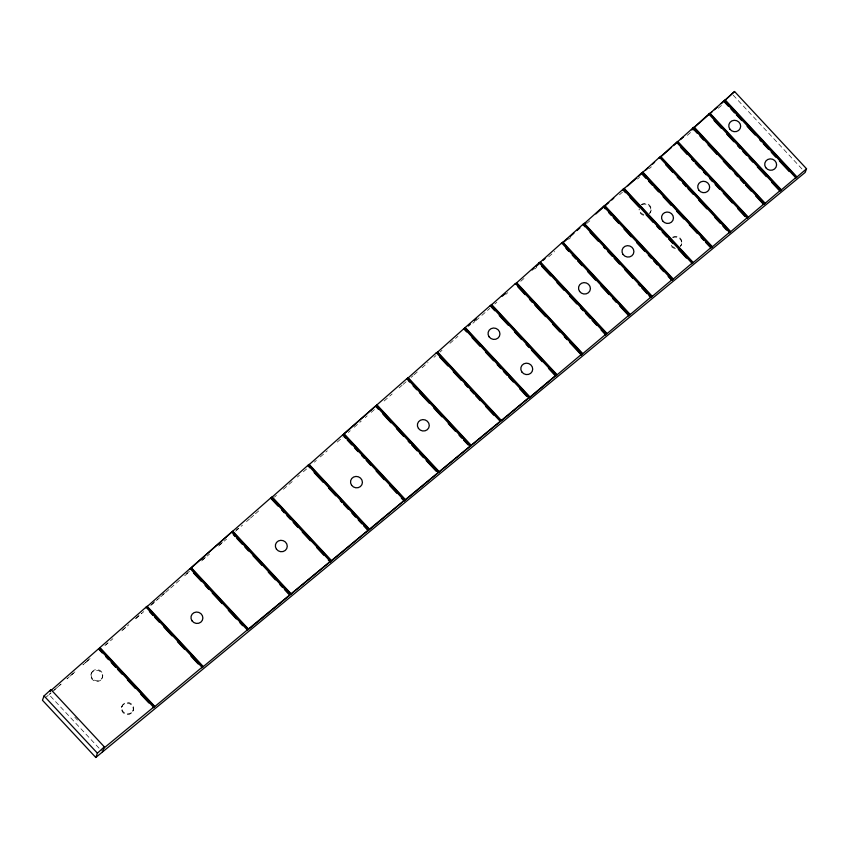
<?xml version="1.0" encoding="UTF-8"?>
<svg xmlns="http://www.w3.org/2000/svg" width="849" height="849" viewBox="0 0 849 849"><rect width="100%" height="100%" fill="white"/><g stroke="black" fill="none" stroke-linecap="round" stroke-linejoin="round"><path stroke-width="0.64" stroke-dasharray="4.25 3.18" d="M90.949 674.371L91.225 673.639M91.331 673.331L91.607 672.61M102.05 678.457A5.943 5.625 20.5 0 0 96.149 670.243A5.943 5.625 20.5 0 0 91.872 678.988A5.943 5.625 20.5 0 0 102.05 678.457L102.315 677.725M102.432 677.417L102.697 676.695M121.959 706.315L122.224 705.583M121.577 707.355L121.842 706.633M132.773 711.473A5.996 5.678 20.5 0 0 126.83 703.184A5.996 5.678 20.5 0 0 122.5 712.014A5.996 5.678 20.5 0 0 132.773 711.473L133.049 710.751A5.996 5.678 20.5 0 0 127.095 702.463A5.996 5.678 20.5 0 0 122.765 711.292A5.996 5.678 20.5 0 0 133.049 710.751M133.155 710.433L133.431 709.7M650.419 212.388L650.695 211.656M650.801 211.337L651.077 210.616M681.524 244.3L681.789 243.578M681.142 245.35L681.407 244.618M49.04 694.631L51.036 692.88L49.04 694.631L101.551 750.856M85.898 662.231L82.905 664.863L90.928 657.933M86.895 661.36L90.875 657.858M105.817 644.72L107.812 642.969M122.744 629.841L125.737 627.209M135.691 618.454L141.666 613.201M151.631 604.446L157.606 599.192M162.583 594.82L164.579 593.069M186.493 573.797L189.476 571.175M202.423 559.788L205.416 557.167M219.36 544.909L222.342 542.278M236.287 530.02L238.282 528.269M104.894 645.696L112.875 638.703M121.853 630.839L128.825 624.715M135.808 618.603L143.789 611.609M150.772 605.496L159.75 597.632M160.748 596.751L164.727 593.26M165.725 592.39L169.715 588.888M170.713 588.017L180.688 579.273M184.679 575.781L189.667 571.409M201.638 560.924L209.607 553.941M218.586 546.066L226.566 539.083M235.544 531.219L242.527 525.096M246.507 521.604L249.5 518.983M250.497 518.102L254.488 514.611M255.485 513.741L259.476 510.238M274.439 497.132L276.434 495.381M283.407 489.268L292.385 481.404M297.373 477.032L299.368 475.281M303.358 471.789L307.349 468.298M314.332 462.174L316.327 460.434M320.317 456.932L327.289 450.819M337.265 442.074L343.251 436.832M348.239 432.47L350.234 430.719M354.224 427.227L361.207 421.104M365.187 417.612L367.182 415.861M371.172 412.37L375.162 408.868M384.141 401.004L392.121 394.01M399.104 387.897L402.097 385.276M403.095 384.406L406.077 381.785M411.065 377.412L413.06 375.661M414.057 374.791L418.048 371.289M422.038 367.797L428.023 362.555M434.009 357.312L436.004 355.561M439.994 352.07L441.989 350.319M449.959 343.325L457.94 336.342M472.904 323.236L474.899 321.484M475.896 320.614L480.884 316.242M481.882 315.361L489.852 308.378M494.84 304.006L496.835 302.255M505.813 294.391L507.808 292.64M520.777 281.284L524.767 277.793M534.732 269.048L536.727 267.297M548.698 256.812L554.684 251.569M568.639 239.333L570.634 237.593M586.595 223.605L590.586 220.114M619.505 194.771L622.497 192.15M637.461 179.043L639.456 177.292M649.421 168.558L651.416 166.807M687.319 135.341L693.304 130.099M718.243 108.258L722.234 104.756M46.249 696.997L48.16 695.384M733.196 95.152L804.29 171.434M74.818 717.193L77.524 720.111M672.886 237.062A5.996 5.678 20.5 0 1 680.038 246.38M674.605 247.547A5.996 5.678 20.5 0 1 670.402 243.822M641.239 204.736A5.996 5.678 20.5 0 1 649.655 205.352A5.996 5.678 20.5 0 1 649.326 213.417M643.882 214.574A5.996 5.678 20.5 0 1 639.329 208.642M641.897 204.821A5.996 5.678 20.5 0 1 649.825 213.332M643.616 215.306A5.996 5.678 20.5 0 1 639.053 209.363M672.62 237.784A5.996 5.678 20.5 0 1 680.548 246.295M675.486 248.46A5.996 5.678 20.5 0 1 670.137 244.544M61.001 684.124L52.033 691.999L61.011 684.145M74.935 671.867L66.975 678.871L74.977 671.909M92.626 678.85L91.925 677.948A5.943 5.625 20.5 0 1 96.425 669.511A5.943 5.625 20.5 0 1 102.474 677.385A5.943 5.625 20.5 0 1 92.626 678.85"/><path stroke-width="1.27" d="M102.4 751.885L104.321 746.844L50.961 689.59L44.063 695.925L42.45 700.234L95.799 757.488L805.192 172.4L806.55 168.771L734.555 91.512L723.804 101.328L724.017 100.744L795.725 177.696L795.502 178.279L806.55 168.771M50.218 691.585L50.961 689.59M98.664 649.082L98.877 648.498L153.573 707.196L153.361 707.779L202.03 667.272L146.028 607.173L99.949 647.564L98.664 649.082L102.251 652.934M146.028 607.173L145.805 607.746L190.112 568.522L247.335 629.926L247.123 630.51L330.335 561.422L330.123 562.006L328.319 560.075M95.799 757.488L97.412 753.18L104.321 746.844M190.112 568.522L189.9 569.095L231.681 532.079L290.05 594.725L248.428 629.003L191.184 567.578L270.98 497.716L270.757 498.299L277.952 506.025M202.03 667.272L201.807 667.845L247.335 629.926M270.757 498.299L308.028 465.252L368.455 530.105L331.481 560.552L271.998 496.729M309.609 467.767L308.028 465.252M247.08 630.467L247.303 629.884M307.805 465.836L342.964 434.646L404.357 500.517L404.071 501.027L470.07 446.203L407 378.527L376.967 404.846L375.683 406.363L378.389 409.271M345.447 438.126L342.964 434.646M342.741 435.219L375.895 405.78L438.19 472.628L405.44 499.594L343.972 433.637L375.895 405.78L375.683 406.363M330.123 562.006L368.392 530.041L368.179 530.625L363.669 525.786M409.483 382.008L407 378.527M406.788 379.11L436.375 352.791L500.337 421.422L439.283 471.704L376.967 404.846M368.179 530.625L404.283 500.443L369.538 529.182L309.1 464.318M436.375 352.791L436.163 353.364L464.159 328.436L528.821 397.831L528.577 398.372L555.84 375.481L490.499 305.364L465.231 327.502L463.947 329.019L466.642 331.917M463.947 329.019L464.159 328.436M490.499 305.364L490.276 305.948L515.449 283.502L581.469 354.351L581.257 354.935L569.658 342.487M515.449 283.502L515.237 284.086L539.157 262.723L605.825 334.273L605.613 334.856L601.103 330.017M539.157 262.723L538.945 263.307L561.688 242.984L628.971 315.181L628.759 315.764L619.791 306.139M561.688 242.984L561.476 243.567L583.114 224.21L650.981 297.033L650.769 297.617L648.986 295.707M584.685 226.704L583.114 224.21M582.902 224.794L603.543 206.307L671.962 279.735L671.75 280.319L668.152 276.456M605.125 208.822L603.543 206.307M603.321 206.891L623.039 189.231L691.988 263.232L691.776 263.806L711.122 247.452L641.664 172.909L622.816 189.815L625.501 192.702M622.816 189.815L623.039 189.231M548.465 368.381L555.628 376.065L555.84 375.481L529.67 397.47L465.019 328.085M555.628 376.065L581.469 354.351M641.664 172.909L641.441 173.493L659.493 157.288L729.44 232.35L729.227 232.923L747.014 217.853L676.6 142.292L659.28 157.872L659.493 157.288M581.257 354.935L605.825 334.273M676.6 142.292L676.388 142.876L693.017 127.912L763.877 203.951L763.665 204.535L755.589 195.875M605.613 334.856L628.971 315.181M697.284 133.304L692.795 128.496L693.017 127.912M692.795 128.496L708.809 114.074L780.104 190.579L779.881 191.152L795.725 177.696M628.759 315.764L650.981 297.033M708.809 114.074L708.597 114.657L724.017 100.744M650.769 297.617L671.962 279.735M734.555 91.512L721.342 103.62M671.75 280.319L691.988 263.232M711.122 247.452L710.91 248.035L729.44 232.35M747.014 217.853L746.802 218.437L763.877 203.951M763.665 204.535L780.104 190.579M468.351 326.016L470.346 324.265M474.336 320.763L476.321 319.012M502.215 296.248L505.208 293.616M532.1 269.982L534.095 268.231M536.08 266.48L540.07 262.978M543.052 260.346L545.047 258.595M563.969 241.965L567.96 238.463M569.944 236.712L573.935 233.21M576.917 230.578L579.909 227.957M583.889 224.454L585.884 222.703M595.839 213.948L608.786 202.561M611.779 199.94L613.774 198.188M627.719 185.92L636.676 178.046M638.671 176.295L642.651 172.793M645.643 170.161L648.625 167.54M652.616 164.037L654.611 162.286M659.588 157.903L671.538 147.397M673.533 145.646L677.513 142.144M680.505 139.523L683.487 136.891M691.457 129.886L712.375 111.506M714.37 109.754L717.352 107.123M50.399 690.99L98.877 648.498M103.748 748.245L153.573 707.196M725.088 99.811L796.818 176.794M724.866 100.394L796.606 177.367M724.696 102.294L728.283 106.136M730.968 109.022L734.555 112.875M736.348 114.795L741.729 120.569M747.099 126.342L755.175 134.991M759.653 139.798L761.447 141.73M763.24 143.651L768.621 149.424M771.306 152.311L775.784 157.118M779.371 160.96L789.23 171.54M709.881 113.129L781.207 189.667M709.668 113.713L780.984 190.25M714.009 120.462L721.226 128.21M726.638 134.025L733.865 141.772M737.473 145.646L740.179 148.543M742.886 151.451L746.494 155.325M749.2 158.232L752.808 162.106M757.329 166.945L766.35 176.634M771.762 182.439L778.979 190.187M694.089 126.968L764.981 203.049M693.866 127.552L764.758 203.622M699.979 136.19L703.566 140.043M708.045 144.861L717.023 154.486M723.295 161.214L730.469 168.919M734.958 173.737L737.654 176.624M740.339 179.51L743.926 183.363M745.719 185.284L751.1 191.057M677.672 141.358L748.118 216.951M677.46 141.942L747.895 217.535M680.898 147.715L687.212 154.497M691.733 159.347L693.537 161.278M695.342 163.22L699.852 168.06M703.471 171.944L706.177 174.841M709.785 178.725L712.491 181.622M715.198 184.53L719.719 189.38M723.327 193.254L732.358 202.943M737.77 208.748L744.998 216.506M660.564 156.343L730.543 231.437M660.352 156.927L730.331 232.021M665.552 164.6L672.726 172.305M677.215 177.112L679.9 179.999M682.596 182.885L686.183 186.738M687.977 188.658L693.357 194.432M698.738 200.205L706.803 208.865M714.879 217.535L720.26 223.308M722.945 226.195L726.532 230.037M642.735 171.976L712.226 246.539M642.513 172.549L712.003 247.123M642.343 174.459L645.951 178.332M648.657 181.24L652.265 185.114M654.07 187.045L658.58 191.885M663.09 196.724L671.209 205.437M676.632 211.242L683.848 218.989M689.261 224.794L697.379 233.507M700.987 237.38L703.694 240.288M705.498 242.22L710.008 247.07M624.1 188.298L693.092 262.32M623.888 188.871L692.869 262.903M629.979 197.499L638.936 207.114M646.1 214.797L653.263 222.491M656.85 226.333L659.535 229.219M662.22 232.095L666.698 236.903M668.492 238.824L672.97 243.631M678.34 249.394L686.395 258.043M604.615 205.373L673.066 278.833M604.392 205.957L672.854 279.417M608.722 212.685L611.429 215.593M613.233 217.524L618.634 223.319M624.036 229.113L631.231 236.839M636.633 242.644L644.741 251.336M648.339 255.199L651.045 258.096M653.741 260.993L657.349 264.856M660.044 267.764L663.642 271.627M584.186 223.266L652.085 296.131M583.974 223.849L651.873 296.715M590.044 232.456L598.078 241.084M603.437 246.826L605.22 248.746M607.905 251.622L612.373 256.409M614.156 258.329L619.515 264.081M624.875 269.833L632.908 278.451M638.268 284.203L640.05 286.124M641.833 288.034L647.193 293.786M562.76 242.05L630.075 314.279M562.547 242.623L629.862 314.862M565.954 248.375L568.65 251.262M572.237 255.114L575.824 258.966M577.617 260.898L582.106 265.705M587.487 271.478L595.563 280.149M600.943 285.922L609.02 294.592M612.607 298.434L616.194 302.286M540.229 261.789L606.929 333.36M540.017 262.373L606.706 333.944M541.641 266.215L550.651 275.883M556.955 282.643L564.171 290.379M569.573 296.184L576.779 303.91M580.387 307.784L583.083 310.681M585.789 313.578L590.299 318.417M592.093 320.349L596.603 325.188M516.521 282.558L582.573 353.449M516.309 283.142L582.361 354.022M517.911 286.951L525.043 294.614M529.511 299.4L532.185 302.276M534.859 305.152L545.567 316.635M552.71 324.297L559.841 331.959M564.309 336.745L566.983 339.611M491.571 304.43L556.944 374.579M491.348 305.003L556.721 375.162M491.178 306.903L494.755 310.745M499.233 315.552L508.18 325.156M514.452 331.885L521.615 339.568M526.083 344.365L528.768 347.252M531.453 350.128L542.203 361.663M465.231 327.502L529.925 396.918M472.023 337.69L480.099 346.36M485.49 352.144L493.566 360.804M497.153 364.656L500.751 368.508M503.436 371.406L507.033 375.258M508.827 377.179L513.316 381.997M519.599 388.736L526.773 396.451M437.447 351.847L501.419 420.499M437.235 352.431L501.133 420.998L528.789 397.788L471.174 445.301L408.072 377.593M439.761 357.227L447.858 365.919M453.249 371.713L461.347 380.394M464.944 384.257L467.65 387.155M470.346 390.052L473.944 393.915M475.737 395.846L480.237 400.675M485.639 406.459L493.736 415.15M407.86 378.166L470.951 445.884M413.092 385.881L416.7 389.744M419.395 392.641L429.307 403.275M433.818 408.114L441.926 416.817M448.23 423.587L455.435 431.324M459.044 435.187L461.75 438.084M463.543 440.015L468.054 444.855M376.754 405.429L439.007 472.224M382.899 414.1L391.007 422.813M396.419 428.618L403.636 436.365M408.146 441.204L409.95 443.136M411.754 445.067L417.167 450.872M419.873 453.78L423.471 457.653M426.177 460.551L436.099 471.195M343.813 434.285L405.175 500.125M347.252 440.058L351.762 444.897M354.468 447.805L358.076 451.679M361.685 455.542L364.391 458.449M366.195 460.381L370.705 465.22M376.118 471.025L384.226 479.738M389.638 485.543L396.854 493.29M401.365 498.13L403.169 500.061M308.877 464.902L369.283 529.712M314.119 472.606L323.129 482.274M328.531 488.079L335.737 495.816M340.247 500.645L342.051 502.576M343.845 504.518L348.355 509.347M351.964 513.221L355.561 517.083M358.267 519.991L361.876 523.854M271.829 497.365L331.227 561.093M270.927 497.673L330.388 561.476L291.143 593.801L232.753 531.145M281.55 509.878L284.256 512.775M286.951 515.672L290.549 519.535M293.245 522.432L297.744 527.25M302.244 532.079L310.331 540.771M316.635 547.52L323.83 555.246M232.573 531.761L290.92 594.374M233.295 534.626L235.088 536.547M236.882 538.478L242.262 544.251M244.947 547.138L248.534 550.99M253.023 555.798L261.991 565.423M268.273 572.162L275.447 579.856M279.926 584.664L282.621 587.561M284.415 589.482L288.893 594.289M190.972 568.161L248.205 629.587M193.466 572.937L201.51 581.565M205.087 585.396L208.663 589.238M212.239 593.069L222.067 603.618M228.317 610.335L236.362 618.963M239.938 622.795L242.612 625.671M147.1 606.228L203.113 666.348M146.877 606.812L202.9 666.921M149.424 611.63L153.032 615.504M154.836 617.446L159.357 622.285M163.878 627.135L172.007 635.859M177.42 641.674L184.647 649.432M190.972 656.213L198.199 663.971M99.949 647.564L154.667 706.272M99.736 648.137L154.444 706.856M105.838 656.776L108.523 659.662M111.219 662.549L115.697 667.367M117.491 669.288L121.98 674.095M127.361 679.869L135.426 688.539M140.807 694.312L148.883 702.972M44.063 695.925L97.412 753.18M276.434 549.144A5.996 5.678 20.5 0 0 286.718 548.603A5.996 5.678 20.5 0 0 280.764 540.314A5.996 5.678 20.5 0 0 276.434 549.144M192.044 620.874A5.996 5.678 20.5 0 0 202.327 620.332A5.996 5.678 20.5 0 0 196.374 612.044A5.996 5.678 20.5 0 0 192.044 620.874M351.592 485.257A5.996 5.678 20.5 0 0 361.876 484.715A5.996 5.678 20.5 0 0 355.922 476.427A5.996 5.678 20.5 0 0 351.592 485.257M489.12 336.851A5.996 5.678 20.5 0 0 499.392 336.31A5.996 5.678 20.5 0 0 493.449 328.022A5.996 5.678 20.5 0 0 489.12 336.851M521.88 372.011A5.996 5.678 20.5 0 0 532.164 371.469A5.996 5.678 20.5 0 0 526.21 363.181A5.996 5.678 20.5 0 0 521.88 372.011M579.591 291.451A5.996 5.678 20.5 0 0 589.864 290.91A5.996 5.678 20.5 0 0 583.91 282.621A5.996 5.678 20.5 0 0 579.591 291.451M698.812 190.112A5.996 5.678 20.5 0 0 709.095 189.571A5.996 5.678 20.5 0 0 703.142 181.272A5.996 5.678 20.5 0 0 698.812 190.112M765.756 167.656A5.996 5.678 20.5 0 0 776.039 167.189A5.996 5.678 20.5 0 0 770.16 158.859A5.996 5.678 20.5 0 0 765.756 167.656M729.843 129.122A5.996 5.678 20.5 0 0 740.126 128.581A5.996 5.678 20.5 0 0 734.173 120.293A5.996 5.678 20.5 0 0 729.843 129.122M418.451 428.427A5.996 5.678 20.5 0 0 428.724 427.885A5.996 5.678 20.5 0 0 422.77 419.597A5.996 5.678 20.5 0 0 418.451 428.427M662.623 220.867A5.996 5.678 20.5 0 0 672.907 220.326A5.996 5.678 20.5 0 0 666.953 212.038A5.996 5.678 20.5 0 0 662.623 220.867M623.081 254.488A5.996 5.678 20.5 0 0 633.354 253.947A5.996 5.678 20.5 0 0 627.4 245.658A5.996 5.678 20.5 0 0 623.081 254.488"/></g></svg>
